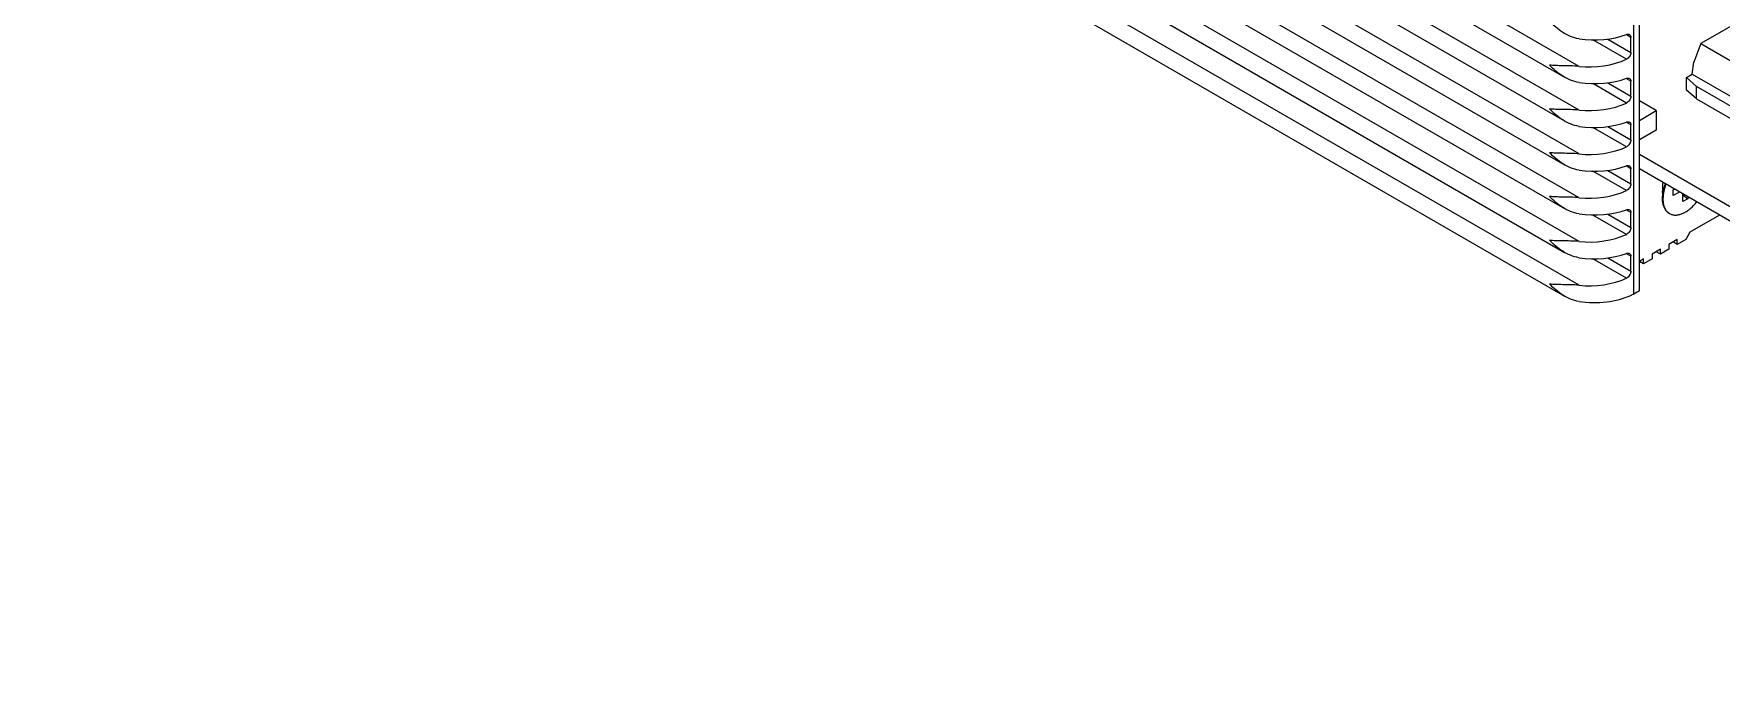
# Model space of a CAD drawing. Header units: millimetres. Extents: x 15 to 405, y 6 to 293.
# Drawn here: x 57.68 to 104.89, y 40.73 to 58.75 of the extents above; entities that cross this region are included whole.
import ezdxf

# ---------------------------------------------------------------- set-up
doc = ezdxf.new("R2010")
doc.units = ezdxf.units.MM

msp = doc.modelspace()

# ---------------------------------------------------------------- linework, layer by layer
at = {"color": 7, "linetype": 'Continuous', "lineweight": 18}
for p, q in [((100.907, 57.842), (57.677, 82.799)), ((57.821, 82.179), (100.503, 57.539)), ((100.907, 56.618), (57.677, 81.574)), ((57.821, 80.954), (100.503, 56.315)), ((100.907, 55.393), (57.677, 80.349)), ((57.821, 79.729), (100.503, 55.09)), ((100.907, 54.168), (57.677, 79.124)), ((57.821, 78.505), (100.503, 53.865)), ((100.907, 52.943), (57.677, 77.9)), ((57.821, 77.28), (100.503, 52.64)), ((100.907, 51.718), (57.677, 76.675)), ((57.821, 76.055), (100.503, 51.415)), ((102.439, 51.48), (102.439, 66.722)), ((102.595, 51.57), (102.595, 66.812)), ((106.256, 59.602), (104.311, 58.479)), ((102.231, 58.041), (101.29, 58.584)), ((101.71, 58.608), (102.357, 58.234)), ((102.357, 58.654), (102.225, 58.73)), ((102.357, 58.234), (102.357, 58.654)), ((104.311, 58.479), (104.118, 57.959)), ((104.311, 58.479), (106.432, 57.255)), ((103.91, 57.527), (104.075, 57.622)), ((104.075, 57.627), (104.118, 57.959)), ((104.075, 57.627), (106.432, 56.267)), ((104.075, 57.622), (104.075, 57.627)), ((104.075, 57.622), (104.311, 57.486)), ((102.231, 56.816), (101.29, 57.36)), ((101.71, 57.383), (102.357, 57.01)), ((102.357, 57.429), (102.225, 57.506)), ((102.357, 57.01), (102.357, 57.429)), ((104.193, 57.282), (103.91, 57.527)), ((103.91, 57.181), (103.91, 57.527)), ((104.193, 56.936), (103.91, 57.181)), ((105.843, 56.329), (104.193, 57.282)), ((104.193, 56.936), (104.193, 57.282)), ((103.067, 56.605), (102.595, 56.878)), ((104.193, 56.936), (105.843, 55.984)), ((102.357, 56.205), (102.225, 56.281)), ((102.357, 55.785), (102.357, 56.205)), ((102.595, 56.333), (103.067, 56.605)), ((103.067, 56.605), (103.067, 56.061)), ((102.231, 55.591), (101.29, 56.135)), ((101.71, 56.158), (102.357, 55.785)), ((103.067, 56.061), (102.595, 55.789)), ((127.279, 41.127), (102.595, 55.377)), ((102.231, 54.366), (101.29, 54.91)), ((101.71, 54.933), (102.357, 54.56)), ((102.357, 54.98), (102.225, 55.056)), ((102.357, 54.56), (102.357, 54.98)), ((127.279, 40.727), (102.595, 54.976)), ((103.214, 54.343), (103.244, 54.334)), ((103.244, 54.51), (103.244, 54.141)), ((103.543, 54.228), (103.545, 54.386)), ((103.72, 54.327), (103.543, 54.228)), ((103.545, 54.386), (103.582, 54.407)), ((102.357, 53.755), (102.225, 53.831)), ((103.813, 54.064), (103.815, 54.272)), ((103.95, 54.141), (103.813, 54.064)), ((103.815, 54.247), (103.95, 54.141)), ((103.95, 54.194), (103.95, 54.141)), ((104.245, 54.024), (104.245, 54.02)), ((104.249, 54.022), (104.245, 54.02)), ((102.231, 53.142), (101.29, 53.685)), ((101.71, 53.709), (102.357, 53.335)), ((102.357, 53.335), (102.357, 53.755)), ((103.429, 53.732), (103.439, 53.726)), ((104.839, 53.682), (104.01, 53.203)), ((103.656, 52.999), (103.42, 52.863)), ((103.656, 52.863), (103.538, 52.931)), ((103.892, 52.999), (103.656, 52.863)), ((103.656, 52.863), (103.656, 52.999)), ((104.01, 53.203), (103.892, 52.999)), ((102.231, 51.917), (101.29, 52.46)), ((101.71, 52.484), (102.357, 52.11)), ((102.357, 52.53), (102.225, 52.606)), ((102.357, 52.11), (102.357, 52.53)), ((102.713, 52.455), (102.595, 52.387)), ((102.949, 52.455), (102.713, 52.319)), ((102.713, 52.319), (102.713, 52.455)), ((103.185, 52.727), (102.949, 52.591)), ((102.949, 52.591), (102.949, 52.455)), ((103.185, 52.591), (103.067, 52.659)), ((103.42, 52.727), (103.185, 52.591)), ((103.185, 52.591), (103.185, 52.727)), ((103.42, 52.863), (103.42, 52.727)), ((102.713, 52.319), (102.595, 52.387)), ((102.439, 51.48), (102.595, 51.57))]:
    msp.add_line(p, q, dxfattribs=at)
at = {"color": 7, "linetype": 'Continuous', "lineweight": 18, "flags": 128}
for points in [[(103.429, 53.732), (103.428, 53.732), (103.411, 53.743), (103.395, 53.754), (103.38, 53.767), (103.365, 53.78), (103.352, 53.795), (103.339, 53.811), (103.326, 53.827), (103.315, 53.845), (103.304, 53.864), (103.295, 53.883), (103.286, 53.904), (103.277, 53.925), (103.27, 53.947), (103.264, 53.97), (103.258, 53.993), (103.254, 54.018), (103.25, 54.043), (103.247, 54.069), (103.245, 54.095), (103.244, 54.122), (103.244, 54.149), (103.244, 54.178), (103.246, 54.206), (103.249, 54.235), (103.252, 54.264), (103.256, 54.294), (103.262, 54.324), (103.268, 54.354), (103.275, 54.384), (103.282, 54.415), (103.291, 54.446), (103.301, 54.477), (103.311, 54.507), (103.322, 54.538), (103.328, 54.554)], [(103.254, 54.144), (103.254, 54.116), (103.255, 54.089), (103.257, 54.063), (103.26, 54.037), (103.264, 54.012), (103.268, 53.987), (103.274, 53.964), (103.28, 53.941), (103.288, 53.919), (103.296, 53.898), (103.305, 53.877), (103.315, 53.858), (103.325, 53.839), (103.337, 53.822), (103.349, 53.805), (103.362, 53.789), (103.376, 53.775), (103.39, 53.761), (103.405, 53.748), (103.421, 53.737), (103.438, 53.727), (103.455, 53.717), (103.473, 53.709), (103.491, 53.702), (103.51, 53.696), (103.53, 53.691), (103.55, 53.688), (103.57, 53.685), (103.591, 53.684), (103.612, 53.684), (103.634, 53.685), (103.656, 53.688), (103.679, 53.691), (103.701, 53.696), (103.724, 53.701), (103.748, 53.708), (103.771, 53.716), (103.795, 53.725), (103.818, 53.736), (103.842, 53.747), (103.866, 53.759), (103.89, 53.773), (103.914, 53.787), (103.938, 53.803), (103.962, 53.819), (103.985, 53.837), (104.009, 53.855), (104.032, 53.875), (104.055, 53.895), (104.078, 53.916), (104.101, 53.938), (104.123, 53.961), (104.145, 53.984), (104.167, 54.009), (104.188, 54.034), (104.201, 54.05)]]:
    msp.add_lwpolyline(points, dxfattribs=at)
at = {"color": 7, "linetype": 'Continuous', "lineweight": 18}
for centre, radius, start, end in [((103.733, 54.508), 0.489, 169.4082, 179.7142), ((104.427, 54.11), 1.173, 158.09, 178.3524), ((101.614, 52.91), 1.651, 296.7402, 299.9706)]:
    msp.add_arc(centre, radius, start, end, dxfattribs=at)
for centre, major_axis, ratio, start_param, end_param in [((101.26, 59.505), (1.666, -0.06), 0.551575, 4.518876, 5.354171), ((101.26, 58.833), (1.666, 0.066), 0.601897, 4.475084, 5.310379), ((101.26, 58.28), (1.666, -0.06), 0.551575, 4.518876, 5.354171), ((101.26, 57.608), (1.666, 0.066), 0.601897, 4.475084, 5.310379), ((101.26, 57.055), (1.666, -0.06), 0.551575, 4.518876, 5.354171), ((101.26, 56.383), (1.666, 0.066), 0.601897, 4.475084, 5.310379), ((101.26, 55.831), (1.666, -0.06), 0.551575, 4.518876, 5.354171), ((101.26, 55.158), (1.666, 0.066), 0.601897, 4.475084, 5.310379), ((101.26, 54.606), (1.666, -0.06), 0.551575, 4.518876, 5.354171), ((101.26, 53.933), (1.666, 0.066), 0.601897, 4.475084, 5.310379), ((101.26, 53.381), (1.666, -0.06), 0.551575, 4.518876, 5.354171), ((101.26, 52.709), (1.666, 0.066), 0.601897, 4.475084, 5.310379), ((101.26, 52.156), (1.666, -0.06), 0.551575, 4.518876, 5.450488)]:
    msp.add_ellipse(centre, major_axis=major_axis, ratio=ratio, start_param=start_param, end_param=end_param, dxfattribs=at)
for points, knots in [([(100.907, 58.615), (100.825, 58.627), (100.746, 58.65), (100.594, 58.712), (100.521, 58.751), (100.383, 58.838), (100.318, 58.886), (100.195, 58.988), (100.136, 59.044), (100.082, 59.101)], [0, 0, 0, 0, 0.25, 0.25, 0.5, 0.5, 0.75, 0.75, 1, 1, 1, 1]), ([(102.231, 58.733), (102.266, 58.746), (102.299, 58.745), (102.344, 58.717), (102.357, 58.689), (102.357, 58.654)], [0, 0, 0, 0, 0.5, 0.5, 1, 1, 1, 1]), ([(102.357, 58.234), (102.357, 58.199), (102.344, 58.158), (102.299, 58.087), (102.266, 58.057), (102.231, 58.041)], [0, 0, 0, 0, 0.5, 0.5, 1, 1, 1, 1]), ([(100.907, 57.39), (100.825, 57.402), (100.746, 57.426), (100.594, 57.488), (100.521, 57.527), (100.383, 57.613), (100.318, 57.661), (100.195, 57.764), (100.136, 57.819), (100.082, 57.876)], [0, 0, 0, 0, 0.25, 0.25, 0.5, 0.5, 0.75, 0.75, 1, 1, 1, 1]), ([(100.907, 57.842), (100.825, 57.851), (100.746, 57.854), (100.594, 57.859), (100.521, 57.859), (100.383, 57.861), (100.318, 57.862), (100.195, 57.867), (100.136, 57.87), (100.082, 57.876)], [0, 0, 0, 0, 0.25, 0.25, 0.5, 0.5, 0.75, 0.75, 1, 1, 1, 1]), ([(102.231, 57.508), (102.266, 57.521), (102.299, 57.52), (102.344, 57.492), (102.357, 57.465), (102.357, 57.429)], [0, 0, 0, 0, 0.5, 0.5, 1, 1, 1, 1]), ([(100.907, 56.165), (100.825, 56.177), (100.746, 56.201), (100.594, 56.263), (100.521, 56.302), (100.383, 56.388), (100.318, 56.436), (100.195, 56.539), (100.136, 56.594), (100.082, 56.651)], [0, 0, 0, 0, 0.25, 0.25, 0.5, 0.5, 0.75, 0.75, 1, 1, 1, 1]), ([(100.907, 56.618), (100.825, 56.626), (100.746, 56.63), (100.594, 56.634), (100.521, 56.635), (100.383, 56.636), (100.318, 56.637), (100.195, 56.642), (100.136, 56.646), (100.082, 56.651)], [0, 0, 0, 0, 0.25, 0.25, 0.5, 0.5, 0.75, 0.75, 1, 1, 1, 1]), ([(102.357, 57.01), (102.357, 56.974), (102.344, 56.934), (102.299, 56.862), (102.266, 56.832), (102.231, 56.816)], [0, 0, 0, 0, 0.5, 0.5, 1, 1, 1, 1]), ([(102.231, 56.283), (102.266, 56.296), (102.299, 56.296), (102.344, 56.267), (102.357, 56.24), (102.357, 56.205)], [0, 0, 0, 0, 0.5, 0.5, 1, 1, 1, 1]), ([(102.357, 55.785), (102.357, 55.75), (102.344, 55.709), (102.299, 55.637), (102.266, 55.607), (102.231, 55.591)], [0, 0, 0, 0, 0.5, 0.5, 1, 1, 1, 1]), ([(100.907, 54.94), (100.825, 54.952), (100.746, 54.976), (100.594, 55.038), (100.521, 55.077), (100.383, 55.163), (100.318, 55.211), (100.195, 55.314), (100.136, 55.37), (100.082, 55.426)], [0, 0, 0, 0, 0.25, 0.25, 0.5, 0.5, 0.75, 0.75, 1, 1, 1, 1]), ([(100.907, 55.393), (100.825, 55.401), (100.746, 55.405), (100.594, 55.409), (100.521, 55.41), (100.383, 55.411), (100.318, 55.412), (100.195, 55.417), (100.136, 55.421), (100.082, 55.426)], [0, 0, 0, 0, 0.25, 0.25, 0.5, 0.5, 0.75, 0.75, 1, 1, 1, 1]), ([(102.231, 55.058), (102.266, 55.071), (102.299, 55.071), (102.344, 55.043), (102.357, 55.015), (102.357, 54.98)], [0, 0, 0, 0, 0.5, 0.5, 1, 1, 1, 1]), ([(102.357, 54.56), (102.357, 54.525), (102.344, 54.484), (102.299, 54.412), (102.266, 54.382), (102.231, 54.366)], [0, 0, 0, 0, 0.5, 0.5, 1, 1, 1, 1]), ([(100.907, 53.715), (100.825, 53.727), (100.746, 53.751), (100.594, 53.813), (100.521, 53.852), (100.383, 53.939), (100.318, 53.986), (100.195, 54.089), (100.136, 54.145), (100.082, 54.202)], [0, 0, 0, 0, 0.25, 0.25, 0.5, 0.5, 0.75, 0.75, 1, 1, 1, 1]), ([(100.907, 54.168), (100.825, 54.177), (100.746, 54.18), (100.594, 54.184), (100.521, 54.185), (100.383, 54.187), (100.318, 54.188), (100.195, 54.192), (100.136, 54.196), (100.082, 54.202)], [0, 0, 0, 0, 0.25, 0.25, 0.5, 0.5, 0.75, 0.75, 1, 1, 1, 1]), ([(102.231, 53.833), (102.266, 53.846), (102.299, 53.846), (102.344, 53.818), (102.357, 53.79), (102.357, 53.755)], [0, 0, 0, 0, 0.5, 0.5, 1, 1, 1, 1]), ([(100.907, 52.491), (100.825, 52.503), (100.746, 52.526), (100.594, 52.588), (100.521, 52.627), (100.383, 52.714), (100.318, 52.762), (100.195, 52.864), (100.136, 52.92), (100.082, 52.977)], [0, 0, 0, 0, 0.25, 0.25, 0.5, 0.5, 0.75, 0.75, 1, 1, 1, 1]), ([(100.907, 52.943), (100.825, 52.952), (100.746, 52.955), (100.594, 52.959), (100.521, 52.96), (100.383, 52.962), (100.318, 52.963), (100.195, 52.967), (100.136, 52.971), (100.082, 52.977)], [0, 0, 0, 0, 0.25, 0.25, 0.5, 0.5, 0.75, 0.75, 1, 1, 1, 1]), ([(102.357, 53.335), (102.357, 53.3), (102.344, 53.259), (102.299, 53.188), (102.266, 53.158), (102.231, 53.142)], [0, 0, 0, 0, 0.5, 0.5, 1, 1, 1, 1]), ([(102.231, 52.609), (102.266, 52.622), (102.299, 52.621), (102.344, 52.593), (102.357, 52.565), (102.357, 52.53)], [0, 0, 0, 0, 0.5, 0.5, 1, 1, 1, 1]), ([(102.357, 52.11), (102.357, 52.075), (102.344, 52.034), (102.299, 51.963), (102.266, 51.933), (102.231, 51.917)], [0, 0, 0, 0, 0.5, 0.5, 1, 1, 1, 1]), ([(100.907, 51.266), (100.825, 51.278), (100.746, 51.301), (100.594, 51.364), (100.521, 51.403), (100.383, 51.489), (100.318, 51.537), (100.195, 51.64), (100.136, 51.695), (100.082, 51.752)], [0, 0, 0, 0, 0.25, 0.25, 0.5, 0.5, 0.75, 0.75, 1, 1, 1, 1]), ([(100.907, 51.718), (100.825, 51.727), (100.746, 51.73), (100.594, 51.735), (100.521, 51.735), (100.383, 51.737), (100.318, 51.738), (100.195, 51.743), (100.136, 51.746), (100.082, 51.752)], [0, 0, 0, 0, 0.25, 0.25, 0.5, 0.5, 0.75, 0.75, 1, 1, 1, 1])]:
    msp.add_open_spline(points, degree=3, knots=knots, dxfattribs=at)

doc.saveas('drawing.dxf')
